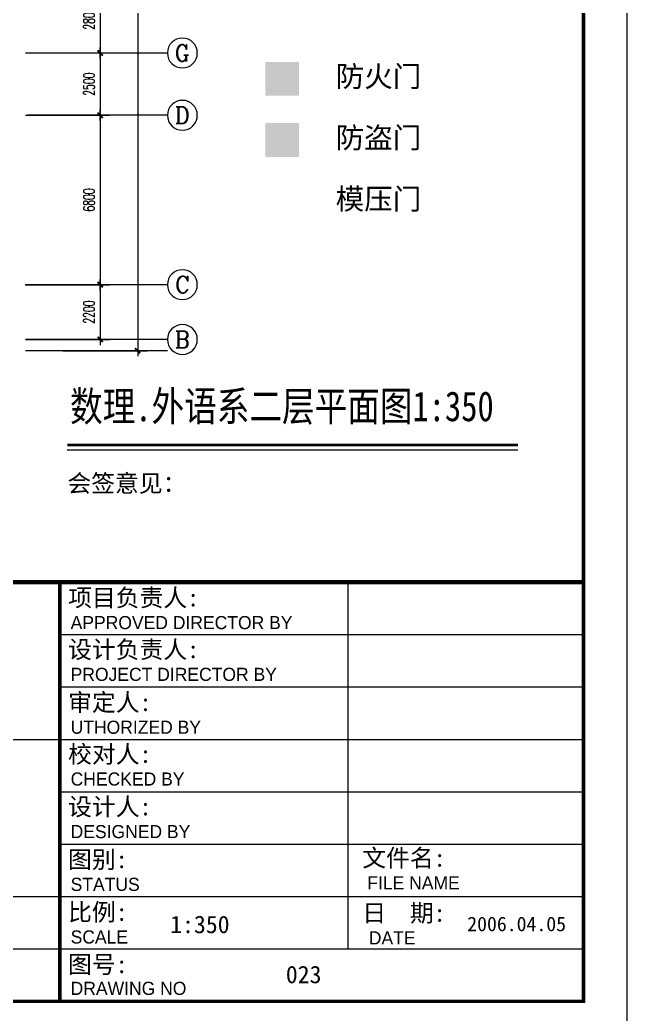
# Model space of a CAD drawing. Extents: x 1575758 to 1999219, y -897052 to -636879.
# Drawn here: x 1688929 to 1713314, y -846355 to -806444 of the extents above; entities that cross this region are included whole.
import ezdxf
from ezdxf.enums import TextEntityAlignment as Align

# ---------------------------------------------------------------- set-up
doc = ezdxf.new("R2010")
doc.units = 0
doc.header["$LTSCALE"] = 1500
doc.header["$MEASUREMENT"] = 0
doc.layers.get('0').update_dxf_attribs({"linetype": 'CONTINUOUS', "lineweight": 5})
doc.layers.get('DEFPOINTS').update_dxf_attribs({"linetype": 'CONTINUOUS', "lineweight": 5})
for name, color, linetype, lineweight in [('AXIS', 7, 'CONTINUOUS', 5), ('AXIS_TEXT', 7, 'CONTINUOUS', 5), ('PUB_DIM', 7, 'CONTINUOUS', 5), ('PUB_TEXT', 7, 'CONTINUOUS', 5)]:
    doc.layers.add(name, color=color, linetype=linetype, lineweight=lineweight)
doc.layers.add('防火门', color=10, linetype='CONTINUOUS')
doc.layers.add('防盗门', color=180, linetype='CONTINUOUS')
doc.styles.add('COMPLEX', font='COMPLEX')
doc.styles.add('DIM_FONT', font='romans.shx', dxfattribs={"width": 0.6})
doc.styles.add('ST', font='')
doc.styles.get("Standard").update_dxf_attribs({"font": 'simhei.ttf', "height": 1.2})
doc.styles.get('ST').set_extended_font_data('SimSun')
doc.dimstyles.new('NORMAL', dxfattribs={"dimscale": 1.5, "dimtxt": 300, "dimasz": 1, "dimexe": 250, "dimexo": 300, "dimgap": 150, "dimtad": 1, "dimdec": 0, "dimdsep": 46, "dimtxsty": 'DIM_FONT', "dimblk1": '_DIMX', "dimblk2": '_DIMX', "dimsah": 1, "dimcen": 2.5, "dimdle": 0.3, "dimclrd": 256, "dimclre": 256, "dimclrt": 256, "dimadec": 0, "dimazin": 0, "dimtfac": 1, "dimtdec": 0, "dimtix": 1, "dimtmove": 2, "dimatfit": 3, "dimldrblk": '_DIMX', "dimfxl": 1, "dimtvp": 1, "dimtolj": 1, "dimtzin": 0, "dimlwd": -1, "dimlwe": -1, "dimarcsym": 0})

# ---------------------------------------------------------------- blocks, each defined once
blk = doc.blocks.new('_AXISO')
blk.add_circle((0, 0), 0.5)
at = {"layer": 'AXIS_TEXT', "style": 'COMPLEX', "width": 1.041667}
blk.add_attdef('A', text='', height=0.56, dxfattribs=at).set_placement((-0.25, -0.28), (0.25, -0.28), align=Align.FIT)
blk = doc.blocks.new('_DIMX')
blk.add_line((-150, 0), (150, 0))
at = {"const_width": 50}
blk.add_lwpolyline([(-70, -70), (70, 70)], dxfattribs=at)
blk = doc.blocks.new('*D862')
at = {"layer": 'DEFPOINTS', "color": 0, "lineweight": 5}
for p in [(1689154, -804973), (1689154, -807773), (1692154, -807773)]:
    blk.add_point(p, dxfattribs=at)
at = {"layer": 'PUB_DIM'}
for p, q in [((1689604, -804973), (1692529, -804973)), ((1692154, -804975), (1692154, -807772)), ((1689604, -807773), (1692529, -807773))]:
    blk.add_line(p, q, dxfattribs=at)
at = {"layer": 'PUB_DIM', "xscale": 1.5, "yscale": 1.5, "zscale": 1.5}
for p, rotation in [((1692154, -804973), 90), ((1692154, -807773), 270)]:
    blk.add_blockref('_DIMX', p, dxfattribs=dict(at, rotation=rotation))
at = {"layer": 'PUB_DIM', "insert": (1691704, -806373), "char_height": 450, "attachment_point": 5, "rotation": 90, "style": 'DIM_FONT'}
blk.add_mtext('\\A1;2800', dxfattribs=at)
blk = doc.blocks.new('*D863')
at = {"layer": 'DEFPOINTS', "color": 0, "lineweight": 5}
for p in [(1689154, -807773), (1688704, -810273), (1692154, -810273)]:
    blk.add_point(p, dxfattribs=at)
at = {"layer": 'PUB_DIM'}
for p, q in [((1689604, -807773), (1692529, -807773)), ((1692154, -807775), (1692154, -810272)), ((1689154, -810273), (1692529, -810273))]:
    blk.add_line(p, q, dxfattribs=at)
at = {"layer": 'PUB_DIM', "xscale": 1.5, "yscale": 1.5, "zscale": 1.5}
for p, rotation in [((1692154, -807773), 90), ((1692154, -810273), 270)]:
    blk.add_blockref('_DIMX', p, dxfattribs=dict(at, rotation=rotation))
at = {"layer": 'PUB_DIM', "insert": (1691704, -809023), "char_height": 450, "attachment_point": 5, "rotation": 90, "style": 'DIM_FONT'}
blk.add_mtext('\\A1;2500', dxfattribs=at)
blk = doc.blocks.new('*D864')
at = {"layer": 'DEFPOINTS', "color": 0, "lineweight": 5}
for p in [(1688704, -810273), (1688692, -817073), (1692154, -817073)]:
    blk.add_point(p, dxfattribs=at)
at = {"layer": 'PUB_DIM'}
for p, q in [((1689154, -810273), (1692529, -810273)), ((1692154, -810275), (1692154, -817072)), ((1689142, -817073), (1692529, -817073))]:
    blk.add_line(p, q, dxfattribs=at)
at = {"layer": 'PUB_DIM', "xscale": 1.5, "yscale": 1.5, "zscale": 1.5}
for p, rotation in [((1692154, -810273), 90), ((1692154, -817073), 270)]:
    blk.add_blockref('_DIMX', p, dxfattribs=dict(at, rotation=rotation))
at = {"layer": 'PUB_DIM', "insert": (1691704, -813673), "char_height": 450, "attachment_point": 5, "rotation": 90, "style": 'DIM_FONT'}
blk.add_mtext('\\A1;6800', dxfattribs=at)
blk = doc.blocks.new('*D865')
at = {"layer": 'DEFPOINTS', "color": 0, "lineweight": 5}
for p in [(1688692, -817073), (1688704, -819273), (1692154, -819273)]:
    blk.add_point(p, dxfattribs=at)
at = {"layer": 'PUB_DIM'}
for p, q in [((1689142, -817073), (1692529, -817073)), ((1692154, -817075), (1692154, -819272)), ((1689154, -819273), (1692529, -819273))]:
    blk.add_line(p, q, dxfattribs=at)
at = {"layer": 'PUB_DIM', "xscale": 1.5, "yscale": 1.5, "zscale": 1.5}
for p, rotation in [((1692154, -817073), 90), ((1692154, -819273), 270)]:
    blk.add_blockref('_DIMX', p, dxfattribs=dict(at, rotation=rotation))
at = {"layer": 'PUB_DIM', "insert": (1691704, -818173), "char_height": 450, "attachment_point": 5, "rotation": 90, "style": 'DIM_FONT'}
blk.add_mtext('\\A1;2200', dxfattribs=at)
blk = doc.blocks.new('*D869')
at = {"layer": 'DEFPOINTS', "color": 0, "lineweight": 5}
for p in [(1690209, -762123), (1690209, -819723), (1693659, -819723)]:
    blk.add_point(p, dxfattribs=at)
at = {"layer": 'PUB_DIM'}
for p, q in [((1690659, -762123), (1694034, -762123)), ((1693659, -762125), (1693659, -819722)), ((1690659, -819723), (1694034, -819723))]:
    blk.add_line(p, q, dxfattribs=at)
at = {"layer": 'PUB_DIM', "xscale": 1.5, "yscale": 1.5, "zscale": 1.5}
for p, rotation in [((1693659, -762123), 90), ((1693659, -819723), 270)]:
    blk.add_blockref('_DIMX', p, dxfattribs=dict(at, rotation=rotation))
at = {"layer": 'PUB_DIM', "insert": (1693209, -790923), "char_height": 450, "attachment_point": 5, "rotation": 90, "style": 'DIM_FONT'}
blk.add_mtext('\\A1;57600', dxfattribs=at)

msp = doc.modelspace()

# ---------------------------------------------------------------- hatches: boundary and pattern name
at = {"layer": '防火门'}
msp.add_hatch(color=256, dxfattribs=at).paths.add_polyline_path([(1700140.3, -808127.9), (1698787.6, -808127.9), (1698787.6, -809488.1), (1700140.3, -809488.1)])
at = {"layer": '防盗门'}
msp.add_hatch(color=256, dxfattribs=at).paths.add_polyline_path([(1700140.3, -810587.8), (1698787.6, -810587.8), (1698787.6, -811948), (1700140.3, -811948)])

# ---------------------------------------------------------------- linework, layer by layer
at = {"layer": 'AXIS', "color": 250}
for p, q in [((1702096.9, -829016.9), (1702096.9, -843740.6)), ((1690532.8, -831120.3), (1711561.1, -831120.3)), ((1690532.8, -833223.6), (1711561.1, -833223.6)), ((1669504.5, -835327), (1690532.8, -835327)), ((1690532.8, -835327), (1711561.1, -835327)), ((1690532.8, -837430.4), (1711561.1, -837430.4)), ((1690532.8, -839533.8), (1711561.1, -839533.8)), ((1669504.5, -841637.2), (1690532.8, -841637.2)), ((1690532.8, -841637.2), (1711561.1, -841637.2)), ((1669504.5, -843740.6), (1690532.8, -843740.6)), ((1690532.8, -843740.6), (1711561.1, -843740.6))]:
    msp.add_line(p, q, dxfattribs=at)
msp.add_lwpolyline([(1576593.4, -746283.4), (1576593.4, -847596.8), (1713313.9, -847596.8), (1713313.9, -746283.4)], close=True, dxfattribs=at)
at = {"layer": 'AXIS', "color": 0, "const_width": 140.2}
msp.add_lwpolyline([(1578346.2, -748036.2), (1578346.2, -845844), (1711561.1, -845844), (1711561.1, -748036.2)], close=True, dxfattribs=at)
at = {"layer": 'AXIS', "color": 0}
for points, const_width in [([(1578346.2, -829016.9), (1711561.1, -829016.9)], 175.3), ([(1690532.8, -845844), (1690532.8, -829016.9)], 140.2)]:
    msp.add_lwpolyline(points, dxfattribs=dict(at, const_width=const_width))
at = {"layer": 'PUB_DIM'}
for p, q in [((1694853.8, -807773.4), (1689153.8, -807773.4)), ((1694853.8, -810273.4), (1689249.1, -810273.5)), ((1694853.8, -817073.4), (1689149.1, -817073.4)), ((1694853.8, -819273.4), (1689149.1, -819273.4)), ((1694853.8, -819723.4), (1689149.1, -819723.4))]:
    msp.add_line(p, q, dxfattribs=at)
at = {"layer": 'PUB_TEXT', "lineweight": 0}
msp.add_line((1690832.7, -823706.4), (1708929.8, -823706.4), dxfattribs=at)
at = {"layer": 'PUB_TEXT', "lineweight": 0, "const_width": 100}
msp.add_lwpolyline([(1690832.7, -823506.4), (1708929.8, -823506.4)], dxfattribs=at)

# ---------------------------------------------------------------- block references
at = {"layer": 'PUB_DIM'}
ref = msp.add_blockref('_AXISO', (1695453.8, -807773.4), dxfattribs=dict(at, xscale=-1200, yscale=1200, zscale=1200))
ref.add_attrib('A', 'G', dxfattribs={"layer": 'AXIS_TEXT', "height": 672, "style": 'COMPLEX', "width": 1.041667}).set_placement((1695153.8, -808109.4), (1695753.8, -808109.4), align=Align.FIT)
ref = msp.add_blockref('_AXISO', (1695453.8, -810273.4), dxfattribs=dict(at, xscale=-1200, yscale=1200, zscale=1200))
ref.add_attrib('A', 'D', dxfattribs={"layer": 'AXIS_TEXT', "height": 672, "style": 'COMPLEX', "width": 1.102941}).set_placement((1695153.8, -810609.4), (1695753.8, -810609.4), align=Align.FIT)
ref = msp.add_blockref('_AXISO', (1695453.8, -817073.4), dxfattribs=dict(at, xscale=-1200, yscale=1200, zscale=1200))
ref.add_attrib('A', 'C', dxfattribs={"layer": 'AXIS_TEXT', "height": 672, "style": 'COMPLEX', "width": 1.25}).set_placement((1695153.8, -817409.4), (1695753.8, -817409.4), align=Align.FIT)
ref = msp.add_blockref('_AXISO', (1695453.8, -819273.4), dxfattribs=dict(at, xscale=-1200, yscale=1200, zscale=1200))
ref.add_attrib('A', 'B', dxfattribs={"layer": 'AXIS_TEXT', "height": 672, "style": 'COMPLEX', "width": 1.102941}).set_placement((1695153.8, -819609.4), (1695753.8, -819609.4), align=Align.FIT)

# ---------------------------------------------------------------- texts
at = {"layer": 'AXIS', "color": 250, "attachment_point": 1}
for s, insert, char_height, width in [('{\\fSimHei|b0|i0|c134|p2;\\C5;防火门}', (1701610.2, -808293.2), 840, 5829.141), ('{\\fSimHei|b0|i0|c134|p2;\\C5;防盗门}', (1701610.2, -810753.1), 840, 5829.141), ('{\\fSimHei|b0|i0|c134|p2;\\C5;模压门}', (1701610.2, -813212.9), 840, 5829.141), ('{\\fSimHei|b0|i0|c134|p2;\\C5;会签意见：}', (1690836.8, -824695.9), 701.131, 6476.823), ('{\\fSimHei|b0|i0|c134|p2;\\C5;项目负责人:}', (1690865.5, -829288.3), 701.131, 6476.823), ('\\fￋￎￌ￥|b0|i0|c134|p2;\\C5;APPROVED DIRECTOR BY', (1690967.1, -830375.7), 525.848, 10946.369), ('{\\fSimHei|b0|i0|c134|p2;\\C5;设计负责人:}', (1690865.5, -831365.9), 701.131, 6476.823), ('\\fￋￎￌ￥|b0|i0|c134|p2;\\C5;PROJECT DIRECTOR BY', (1690967.1, -832453.3), 525.848, 10946.369), ('{\\fSimHei|b0|i0|c134|p2;\\C5;审定人:}', (1690865.5, -833488.3), 701.131, 6476.823), ('\\fￋￎￌ￥|b0|i0|c134|p2;\\C5;UTHORIZED BY', (1690967.1, -834575.7), 525.848, 10946.369), ('{\\fSimHei|b0|i0|c134|p2;\\C5;校对人:}', (1690865.5, -835567.5), 701.131, 6476.823), ('\\fￋￎￌ￥|b0|i0|c134|p2;\\C5;CHECKED BY', (1690967.1, -836654.9), 525.848, 10946.369), ('{\\fSimHei|b0|i0|c134|p2;\\C5;设计人:}', (1690865.5, -837678.1), 701.131, 6476.823), ('\\fￋￎￌ￥|b0|i0|c134|p2;\\C5;DESIGNED BY', (1690967.1, -838765.5), 525.848, 10946.369), ('{\\fSimHei|b0|i0|c134|p2;\\C5;图别:}', (1690865.5, -839795.8), 701.131, 6476.823), ('{\\fSimHei|b0|i0|c134|p2;\\C5;文件名:}', (1702679.5, -839735.4), 701.131, 6476.823), ('\\fￋￎￌ￥|b0|i0|c134|p2;\\C5;STATUS', (1690967.1, -840883.2), 525.848, 10946.369), ('\\fￋￎￌ￥|b0|i0|c134|p2;\\C5;FILE NAME', (1702881.8, -840822.8), 525.848, 10946.369), ('{\\fSimHei|b0|i0|c134|p2;\\C5;比例:}', (1690865.5, -841907.5), 701.131, 6476.823), ('{\\fSimHei|b0|i0|c134|p2;\\C5;日  期:}', (1702679.5, -841945.4), 701.131, 6476.823), ('{\\C5;1:350}', (1694965.4, -842404), 701.131, 6476.823), ('{\\C5;2006.04.05}', (1706893.2, -842443.8), 583.333, 6476.823), ('\\fￋￎￌ￥|b0|i0|c134|p2;\\C5;SCALE', (1690967.1, -842994.9), 525.848, 10946.369), ('\\fￋￎￌ￥|b0|i0|c134|p2;\\C5;DATE', (1702942.2, -843032.8), 525.848, 10946.369), ('{\\fSimHei|b0|i0|c134|p2;\\C5;图号:}', (1690865.5, -844007.5), 701.131, 6476.823), ('{\\C5;023}', (1699609.6, -844414.3), 701.13, 6476.823), ('\\fￋￎￌ￥|b0|i0|c134|p2;\\C5;DRAWING NO', (1690967.1, -845058), 525.848, 10946.369)]:
    msp.add_mtext(s, dxfattribs=dict(at, insert=insert, char_height=char_height, width=width))
at = {"layer": 'PUB_TEXT', "lineweight": 0, "style": 'ST', "width": 0.8}
msp.add_text('数理.外语系二层平面图1:350', height=1200, dxfattribs=at).set_placement((1690944.7, -822554.1))

# ---------------------------------------------------------------- dimensions: what is measured, and where the dimension line sits
at = {"layer": 'PUB_DIM'}
for base, p1, p2, angle, picture, middle in [((1693658.5, -819723.4), (1690208.5, -762123.5), (1690208.5, -819723.4), 90, '*D869', (1693208.5, -790923.5)), ((1692153.8, -807773.4), (1689153.8, -804973.4), (1689153.8, -807773.4), 270, '*D862', (1691703.8, -806373.4)), ((1692153.8, -810273.5), (1689153.8, -807773.4), (1688703.8, -810273.5), 90, '*D863', (1691703.8, -809023.5)), ((1692153.8, -817073.4), (1688703.8, -810273.5), (1688692, -817073.4), 90, '*D864', (1691703.8, -813673.4)), ((1692153.8, -819273.4), (1688692, -817073.4), (1688703.8, -819273.4), 90, '*D865', (1691703.8, -818173.4))]:
    dim = msp.add_linear_dim(base=base, p1=p1, p2=p2, angle=angle, dimstyle='NORMAL', dxfattribs=at)
    dim.commit()
    dim.dimension.update_dxf_attribs({"geometry": picture, "text_midpoint": middle})

doc.saveas('drawing.dxf')
